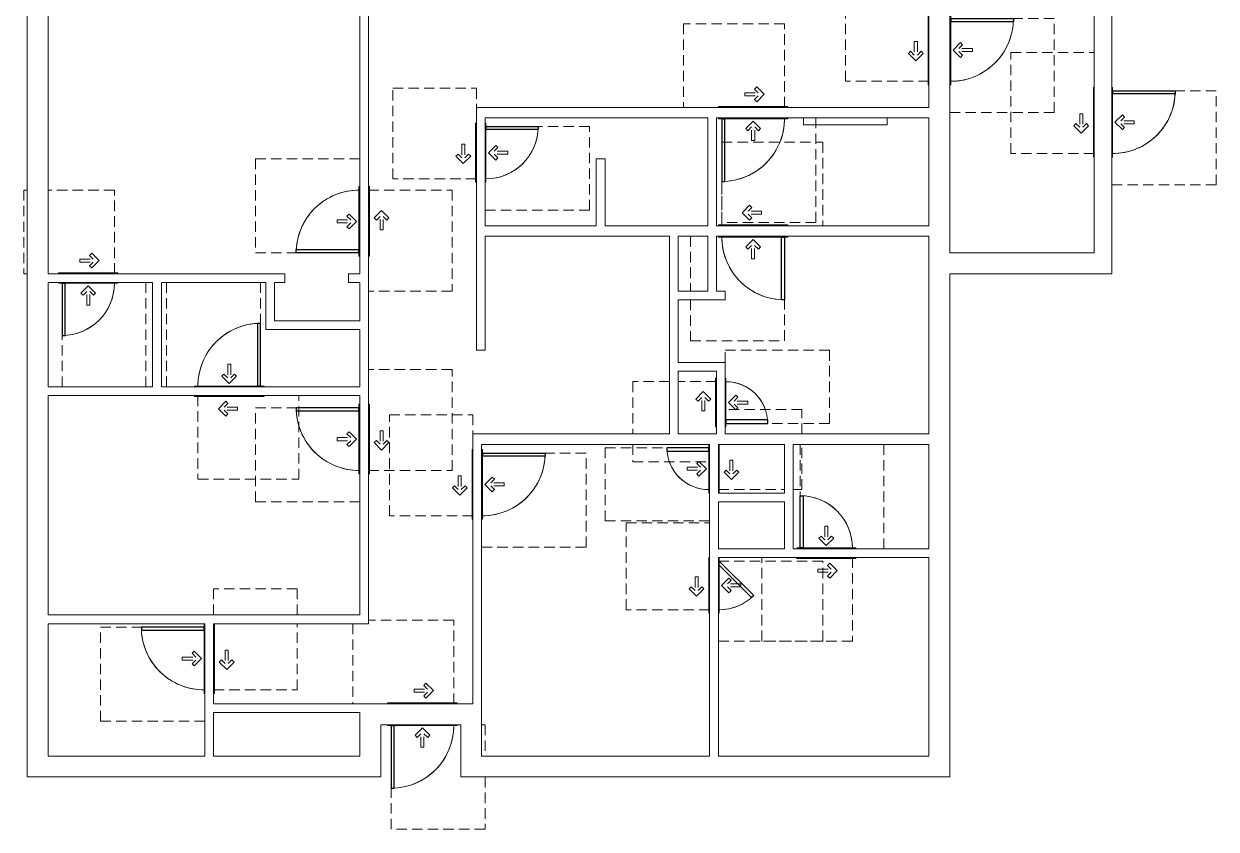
# Model space of a CAD drawing. Header units: inches. Extents: x -1352 to 84, y -1419 to 83.
# Drawn here: x -918 to -233, y -907 to -444 of the extents above; entities that cross this region are included whole.
import ezdxf

# ---------------------------------------------------------------- set-up
doc = ezdxf.new("R2010")
doc.units = ezdxf.units.IN
doc.header["$MEASUREMENT"] = 0
doc.linetypes.add('ADA Clearance', pattern=[9, 6, -3])
doc.linetypes.add('Dash', pattern=[24, 12, -12])
for name, color, linetype, lineweight in [('A-DOOR', 31, 'Continuous', 15), ('A-DOOR-FRAM', 31, 'Continuous', 15), ('A-DOOR-HDLN', 31, 'Continuous', 15), ('A-WALL', 113, 'Continuous', 15), ('I-WALL', 2, 'Continuous', 15)]:
    doc.layers.add(name, color=color, linetype=linetype, lineweight=lineweight)

# ---------------------------------------------------------------- blocks, each defined once
blk = doc.blocks.new('Door-Single_CE_ - HM Door-2_ HM Frame-5136684-ROOF')
at = {"layer": 'A-DOOR', "color": 253, "linetype": 'ADA Clearance'}
for p, q in [((-36, 62.5), (18, 62.5)), ((-36, 2.5), (-36, 62.5)), ((18, 62.5), (18, 2.5)), ((-0.89, 15.47), (-0.89, 7.72)), ((0.86, 15.47), (-0.89, 15.47)), ((0.86, 15.47), (0.86, 7.72)), ((-3.02, 9.85), (-4.26, 8.62)), ((-4.26, 8.62), (-0.02, 4.37)), ((-3.02, 9.85), (-0.89, 7.72)), ((4.22, 8.62), (-0.02, 4.37)), ((2.99, 9.85), (0.86, 7.72)), ((2.99, 9.85), (4.22, 8.62)), ((-18, -2.5), (-18, -50.5)), ((-2.02, -5.79), (-6.26, -10.04)), ((-0.78, -7.03), (-2.02, -5.79)), ((40, -2.5), (25, -2.5)), ((40, -50.5), (40, -2.5)), ((-2.02, -14.28), (-6.26, -10.04)), ((-0.78, -7.03), (-2.91, -9.16)), ((4.84, -9.16), (-2.91, -9.16)), ((4.84, -10.91), (-2.91, -10.91)), ((-0.78, -13.04), (-2.91, -10.91)), ((-0.78, -13.04), (-2.02, -14.28)), ((4.84, -10.91), (4.84, -9.16)), ((-18, -50.5), (20, -50.5)), ((25, -50.5), (40, -50.5))]:
    blk.add_line(p, q, dxfattribs=at)
at = {"layer": 'A-DOOR', "color": 8, "lineweight": 25}
for p, q in [((18, 39), (16.25, 39)), ((16.25, 39), (16.25, 3)), ((18, 39), (16.25, 39)), ((16.25, 39), (16.25, 3)), ((18, 3), (18, 39)), ((18, 3), (18, 39)), ((16.25, 3), (18, 3)), ((18, 3), (16.25, 3))]:
    blk.add_line(p, q, dxfattribs=at)
at = {"layer": 'A-DOOR', "color": 253}
for end in [179.99883, 180.5, 180.5, 180.5]:
    blk.add_arc((18, 3), 36, 90, end, dxfattribs=at)
at = {"layer": 'A-DOOR-FRAM', "color": 253}
for p, q in [((-20, 3), (20, 3)), ((-20, 2.5), (-20, 3)), ((-20, -3), (-20, -2.5)), ((20, -3), (-20, -3))]:
    blk.add_line(p, q, dxfattribs=at)
blk = doc.blocks.new('Door-Single_CE_ - HM Door-2_ HM Frame-V1-ROOF')
at = {"layer": 'A-DOOR', "color": 253, "linetype": 'ADA Clearance'}
for p, q in [((-36, 62.5), (18, 62.5)), ((-36, 2.5), (-36, 62.5)), ((18, 62.5), (18, 2.5)), ((-0.89, 15.47), (-0.89, 7.72)), ((0.86, 15.47), (-0.89, 15.47)), ((0.86, 15.47), (0.86, 7.72)), ((-3.02, 9.85), (-4.26, 8.62)), ((-4.26, 8.62), (-0.02, 4.37)), ((-3.02, 9.85), (-0.89, 7.72)), ((4.22, 8.62), (-0.02, 4.37)), ((2.99, 9.85), (0.86, 7.72)), ((2.99, 9.85), (4.22, 8.62)), ((-18, -2.5), (-18, -50.5)), ((-2.02, -5.79), (-6.26, -10.04)), ((-0.78, -7.03), (-2.02, -5.79)), ((40, -50.5), (40, -2.5)), ((-2.02, -14.28), (-6.26, -10.04)), ((-0.78, -7.03), (-2.91, -9.16)), ((4.84, -9.16), (-2.91, -9.16)), ((4.84, -10.91), (-2.91, -10.91)), ((-0.78, -13.04), (-2.91, -10.91)), ((-0.78, -13.04), (-2.02, -14.28)), ((4.84, -10.91), (4.84, -9.16)), ((-18, -50.5), (40, -50.5))]:
    blk.add_line(p, q, dxfattribs=at)
at = {"layer": 'A-DOOR', "color": 8, "lineweight": 25}
for p, q in [((18, 39), (16.25, 39)), ((16.25, 39), (16.25, 3)), ((18, 39), (16.25, 39)), ((16.25, 39), (16.25, 3)), ((18, 3), (18, 39)), ((18, 3), (18, 39)), ((16.25, 3), (18, 3)), ((18, 3), (16.25, 3))]:
    blk.add_line(p, q, dxfattribs=at)
at = {"layer": 'A-DOOR', "color": 253}
for end in [179.99883, 180.5, 180.5, 180.5]:
    blk.add_arc((18, 3), 36, 90, end, dxfattribs=at)
at = {"layer": 'A-DOOR-FRAM', "color": 253}
for p, q in [((-20, 3), (20, 3)), ((-20, 2.5), (-20, 3)), ((20, 3), (20, 2.5)), ((-20, -3), (-20, -2.5)), ((20, -3), (-20, -3)), ((20, -2.5), (20, -3))]:
    blk.add_line(p, q, dxfattribs=at)
blk = doc.blocks.new('Door-Single_CE_ - WD Door-2_ HM Frame-5153066-ROOF')
at = {"layer": 'A-DOOR', "color": 253, "linetype": 'ADA Clearance'}
for p, q in [((-18, 50.5), (40, 50.5)), ((-18, 2.5), (-18, 50.5)), ((40, 50.5), (40, 2.5)), ((-2.02, 14.28), (-6.26, 10.04)), ((-0.78, 13.04), (-2.02, 14.28)), ((-2.02, 5.79), (-6.26, 10.04)), ((-0.78, 13.04), (-2.91, 10.91)), ((4.84, 10.91), (-2.91, 10.91)), ((4.84, 9.16), (-2.91, 9.16)), ((-0.78, 7.03), (-2.91, 9.16)), ((-0.78, 7.03), (-2.02, 5.79)), ((4.84, 10.91), (4.84, 9.16)), ((-36, -2.5), (-36, -62.5)), ((-4.26, -8.62), (-0.02, -4.37)), ((4.22, -8.62), (-0.02, -4.37)), ((18, -62.5), (18, -2.5)), ((-3.02, -9.85), (-4.26, -8.62)), ((-3.02, -9.85), (-0.89, -7.72)), ((-0.89, -15.47), (-0.89, -7.72)), ((0.86, -15.47), (0.86, -7.72)), ((2.99, -9.85), (0.86, -7.72)), ((2.99, -9.85), (4.22, -8.62)), ((0.86, -15.47), (-0.89, -15.47)), ((-36, -62.5), (18, -62.5))]:
    blk.add_line(p, q, dxfattribs=at)
at = {"layer": 'A-DOOR', "color": 8, "lineweight": 25}
for p, q in [((16, -39), (16, -3)), ((16, -3), (18, -3)), ((16, -39), (16, -3)), ((18, -3), (16, -3)), ((18, -3), (18, -39)), ((18, -3), (18, -39)), ((18, -39), (16, -39)), ((18, -39), (16, -39))]:
    blk.add_line(p, q, dxfattribs=at)
at = {"layer": 'A-DOOR', "color": 253}
for start in [179.5, 179.5, 179.5, 180.00117]:
    blk.add_arc((18, -3), 36, start, 270, dxfattribs=at)
at = {"layer": 'A-DOOR-FRAM', "color": 253}
for p, q in [((-20, 3), (20, 3)), ((-20, 2.5), (-20, 3)), ((20, 3), (20, 2.5)), ((-20, -3), (-20, -2.5)), ((20, -3), (-20, -3)), ((20, -2.5), (20, -3))]:
    blk.add_line(p, q, dxfattribs=at)
blk = doc.blocks.new('Door-Single_CE_ - HM Door-2_ HM Frame-5137424-ROOF')
at = {"layer": 'A-DOOR', "color": 253, "linetype": 'ADA Clearance'}
for p, q in [((-36, 66), (18, 66)), ((-36, 36), (-36, 66)), ((18, 66), (18, 6)), ((-36, 6), (-36, 24)), ((-0.89, 18.97), (-0.89, 11.22)), ((0.86, 18.97), (-0.89, 18.97)), ((0.86, 18.97), (0.86, 11.22)), ((-3.02, 13.35), (-4.26, 12.12)), ((-4.26, 12.12), (-0.02, 7.87)), ((-3.02, 13.35), (-0.89, 11.22)), ((4.22, 12.12), (-0.02, 7.87)), ((2.99, 13.35), (0.86, 11.22)), ((2.99, 13.35), (4.22, 12.12)), ((-34, 6), (-36, 6)), ((-18, -6), (-18, -54)), ((40, -52), (40, -6)), ((-2.02, -9.29), (-6.26, -13.54)), ((-2.02, -17.78), (-6.26, -13.54)), ((-0.78, -10.53), (-2.91, -12.66)), ((4.84, -12.66), (-2.91, -12.66)), ((-0.78, -10.53), (-2.02, -9.29)), ((4.84, -14.41), (4.84, -12.66)), ((4.84, -14.41), (-2.91, -14.41)), ((-0.78, -16.54), (-2.91, -14.41)), ((-0.78, -16.54), (-2.02, -17.78)), ((-18, -54), (31, -54))]:
    blk.add_line(p, q, dxfattribs=at)
at = {"layer": 'A-DOOR', "color": 8, "lineweight": 25}
for p, q in [((18, 42.5), (16.25, 42.5)), ((16.25, 42.5), (16.25, 6.5)), ((18, 42.5), (16.25, 42.5)), ((16.25, 42.5), (16.25, 6.5)), ((18, 6.5), (18, 42.5)), ((18, 6.5), (18, 42.5)), ((16.25, 6.5), (18, 6.5)), ((18, 6.5), (16.25, 6.5))]:
    blk.add_line(p, q, dxfattribs=at)
at = {"layer": 'A-DOOR', "color": 253}
for end in [179.99883, 180.5, 180.5, 180.5]:
    blk.add_arc((18, 6.5), 36, 90, end, dxfattribs=at)
at = {"layer": 'A-DOOR-FRAM', "color": 253}
for p, q in [((-20, 6.5), (20, 6.5)), ((-20, 6), (-20, 6.5)), ((20, 6.5), (20, 6)), ((-20, -6.5), (-20, -6)), ((20, -6.5), (-20, -6.5)), ((20, -6), (20, -6.5))]:
    blk.add_line(p, q, dxfattribs=at)
blk = doc.blocks.new('Door-Single_CE_ - HM Door-2_ HM Frame-V2-ROOF')
at = {"layer": 'A-DOOR', "color": 253, "linetype": 'ADA Clearance'}
for p, q in [((-18, 50.5), (40, 50.5)), ((-18, 2.5), (-18, 50.5)), ((40, 50.5), (40, 2.5)), ((-2.02, 14.28), (-6.26, 10.04)), ((-0.78, 13.04), (-2.02, 14.28)), ((-2.02, 5.79), (-6.26, 10.04)), ((-0.78, 13.04), (-2.91, 10.91)), ((4.84, 10.91), (-2.91, 10.91)), ((4.84, 9.16), (-2.91, 9.16)), ((-0.78, 7.03), (-2.91, 9.16)), ((-0.78, 7.03), (-2.02, 5.79)), ((4.84, 10.91), (4.84, 9.16)), ((40, 2.5), (29, 2.5)), ((-36, -2.5), (-36, -62.5)), ((-4.26, -8.62), (-0.02, -4.37)), ((4.22, -8.62), (-0.02, -4.37)), ((18, -62.5), (18, -2.5)), ((-3.02, -9.85), (-4.26, -8.62)), ((-3.02, -9.85), (-0.89, -7.72)), ((-0.89, -15.47), (-0.89, -7.72)), ((0.86, -15.47), (0.86, -7.72)), ((2.99, -9.85), (0.86, -7.72)), ((2.99, -9.85), (4.22, -8.62)), ((0.86, -15.47), (-0.89, -15.47)), ((-36, -62.5), (18, -62.5))]:
    blk.add_line(p, q, dxfattribs=at)
at = {"layer": 'A-DOOR', "color": 8, "lineweight": 25}
for p, q in [((16.25, -39), (16.25, -3)), ((16.25, -3), (18, -3)), ((16.25, -39), (16.25, -3)), ((18, -3), (16.25, -3)), ((18, -3), (18, -39)), ((18, -3), (18, -39)), ((18, -39), (16.25, -39)), ((18, -39), (16.25, -39))]:
    blk.add_line(p, q, dxfattribs=at)
at = {"layer": 'A-DOOR', "color": 253}
for start in [179.5, 179.5, 179.5, 180.00117]:
    blk.add_arc((18, -3), 36, start, 270, dxfattribs=at)
at = {"layer": 'A-DOOR-FRAM', "color": 253}
for p, q in [((-20, 3), (20, 3)), ((-20, 2.5), (-20, 3)), ((20, 3), (20, 2.5)), ((-20, -3), (-20, -2.5)), ((20, -3), (-20, -3)), ((20, -2.5), (20, -3))]:
    blk.add_line(p, q, dxfattribs=at)
blk = doc.blocks.new('Door-Single_CE_ - HM Door-2_ HM Frame-5142729-ROOF')
at = {"layer": 'A-DOOR', "color": 253, "linetype": 'ADA Clearance'}
for p, q in [((-15, 50.5), (37, 50.5)), ((-15, 2.5), (-15, 50.5)), ((37, 50.5), (37, 2.5)), ((-2.02, 14.28), (-6.26, 10.04)), ((-0.78, 13.04), (-2.02, 14.28)), ((-2.02, 5.79), (-6.26, 10.04)), ((-0.78, 13.04), (-2.91, 10.91)), ((4.84, 10.91), (-2.91, 10.91)), ((4.84, 9.16), (-2.91, 9.16)), ((-0.78, 7.03), (-2.91, 9.16)), ((-0.78, 7.03), (-2.02, 5.79)), ((4.84, 10.91), (4.84, 9.16)), ((37, 2.5), (26, 2.5)), ((-33, -2.5), (-33, -62.5)), ((-4.26, -8.62), (-0.02, -4.37)), ((4.22, -8.62), (-0.02, -4.37)), ((15, -62.5), (15, -2.5)), ((-3.02, -9.85), (-4.26, -8.62)), ((-3.02, -9.85), (-0.89, -7.72)), ((-0.89, -15.47), (-0.89, -7.72)), ((0.86, -15.47), (0.86, -7.72)), ((2.99, -9.85), (0.86, -7.72)), ((2.99, -9.85), (4.22, -8.62)), ((0.86, -15.47), (-0.89, -15.47)), ((-33, -62.5), (15, -62.5))]:
    blk.add_line(p, q, dxfattribs=at)
at = {"layer": 'A-DOOR', "color": 8, "lineweight": 25}
for p, q in [((13.25, -33), (13.25, -3)), ((13.25, -3), (15, -3)), ((13.25, -33), (13.25, -3)), ((15, -3), (13.25, -3)), ((15, -3), (15, -33)), ((15, -3), (15, -33)), ((15, -33), (13.25, -33)), ((15, -33), (13.25, -33))]:
    blk.add_line(p, q, dxfattribs=at)
at = {"layer": 'A-DOOR', "color": 253}
for start in [179.45228, 179.45228, 179.5, 180.00142]:
    blk.add_arc((15, -3), 30, start, 270, dxfattribs=at)
at = {"layer": 'A-DOOR-FRAM', "color": 253}
for p, q in [((-17, 3), (17, 3)), ((-17, 2.5), (-17, 3)), ((17, 3), (17, 2.5)), ((-17, -3), (-17, -2.5)), ((17, -3), (-17, -3)), ((17, -2.5), (17, -3))]:
    blk.add_line(p, q, dxfattribs=at)
blk = doc.blocks.new('Door-Single_CE_ - HM Door-2_ HM Frame-5137869-ROOF')
at = {"layer": 'A-DOOR', "color": 253, "linetype": 'ADA Clearance'}
for p, q in [((-36, 63), (18, 63)), ((-36, 3), (-36, 63)), ((18, 63), (18, 3)), ((-0.89, 15.97), (-0.89, 8.22)), ((0.86, 15.97), (-0.89, 15.97)), ((0.86, 15.97), (0.86, 8.22)), ((-3.02, 10.35), (-4.26, 9.12)), ((-4.26, 9.12), (-0.02, 4.87)), ((-3.02, 10.35), (-0.89, 8.22)), ((4.22, 9.12), (-0.02, 4.87)), ((2.99, 10.35), (0.86, 8.22)), ((2.99, 10.35), (4.22, 9.12)), ((-18, -3), (-18, -51)), ((-2.02, -6.29), (-6.26, -10.54)), ((-0.78, -7.53), (-2.02, -6.29)), ((40, -51), (40, -3)), ((-2.02, -14.78), (-6.26, -10.54)), ((-0.78, -7.53), (-2.91, -9.66)), ((4.84, -9.66), (-2.91, -9.66)), ((4.84, -11.41), (-2.91, -11.41)), ((-0.78, -13.54), (-2.91, -11.41)), ((-0.78, -13.54), (-2.02, -14.78)), ((4.84, -11.41), (4.84, -9.66)), ((-18, -51), (40, -51))]:
    blk.add_line(p, q, dxfattribs=at)
at = {"layer": 'A-DOOR', "color": 8, "lineweight": 25}
for p, q in [((18, 39.5), (16.25, 39.5)), ((16.25, 39.5), (16.25, 3.5)), ((18, 39.5), (16.25, 39.5)), ((16.25, 39.5), (16.25, 3.5)), ((18, 3.5), (18, 39.5)), ((18, 3.5), (18, 39.5)), ((16.25, 3.5), (18, 3.5)), ((18, 3.5), (16.25, 3.5))]:
    blk.add_line(p, q, dxfattribs=at)
at = {"layer": 'A-DOOR', "color": 253}
for end in [179.99883, 180.5, 180.5, 180.5]:
    blk.add_arc((18, 3.5), 36, 90, end, dxfattribs=at)
at = {"layer": 'A-DOOR-FRAM', "color": 253}
for p, q in [((-20, 3.5), (20, 3.5)), ((-20, 3), (-20, 3.5)), ((20, 3.5), (20, 3)), ((-20, -3.5), (-20, -3)), ((20, -3.5), (-20, -3.5)), ((20, -3), (20, -3.5))]:
    blk.add_line(p, q, dxfattribs=at)
blk = doc.blocks.new('Door-Single_CE_ - HM Door-2_ HM Frame-V4-ROOF')
at = {"layer": 'A-DOOR', "color": 253, "linetype": 'ADA Clearance'}
for p, q in [((-15, 50.5), (37, 50.5)), ((-15, 2.5), (-15, 50.5)), ((37, 50.5), (37, 2.5)), ((-2.02, 14.28), (-6.26, 10.04)), ((-0.78, 13.04), (-2.02, 14.28)), ((-2.02, 5.79), (-6.26, 10.04)), ((-0.78, 13.04), (-2.91, 10.91)), ((4.84, 10.91), (-2.91, 10.91)), ((4.84, 9.16), (-2.91, 9.16)), ((-0.78, 7.03), (-2.91, 9.16)), ((-0.78, 7.03), (-2.02, 5.79)), ((4.84, 10.91), (4.84, 9.16)), ((-33, -2.5), (-33, -62.5)), ((-4.26, -8.62), (-0.02, -4.37)), ((4.22, -8.62), (-0.02, -4.37)), ((15, -62.5), (15, -2.5)), ((-3.02, -9.85), (-4.26, -8.62)), ((-3.02, -9.85), (-0.89, -7.72)), ((-0.89, -15.47), (-0.89, -7.72)), ((0.86, -15.47), (0.86, -7.72)), ((2.99, -9.85), (0.86, -7.72)), ((2.99, -9.85), (4.22, -8.62)), ((0.86, -15.47), (-0.89, -15.47))]:
    blk.add_line(p, q, dxfattribs=at)
at = {"layer": 'A-DOOR', "color": 8, "lineweight": 25}
for p, q in [((13.25, -33), (13.25, -3)), ((13.25, -3), (15, -3)), ((13.25, -33), (13.25, -3)), ((15, -3), (13.25, -3)), ((15, -3), (15, -33)), ((15, -3), (15, -33)), ((15, -33), (13.25, -33)), ((15, -33), (13.25, -33))]:
    blk.add_line(p, q, dxfattribs=at)
at = {"layer": 'A-DOOR', "color": 253}
for start in [179.45228, 179.45228, 179.5, 180.00142]:
    blk.add_arc((15, -3), 30, start, 270, dxfattribs=at)
at = {"layer": 'A-DOOR-FRAM', "color": 253}
for p, q in [((-17, 3), (17, 3)), ((-17, 2.5), (-17, 3)), ((17, 3), (17, 2.5)), ((-17, -3), (-17, -2.5)), ((17, -3), (-17, -3)), ((17, -2.5), (17, -3))]:
    blk.add_line(p, q, dxfattribs=at)
blk = doc.blocks.new('Door-Single_CE_ - HM Door-2_ HM Frame-5153006-ROOF')
at = {"layer": 'A-DOOR', "color": 253, "linetype": 'ADA Clearance'}
for p, q in [((-14, 50.5), (36, 50.5)), ((-14, 2.5), (-14, 50.5)), ((36, 50.5), (36, 2.5)), ((-2.02, 14.28), (-6.26, 10.04)), ((-0.78, 13.04), (-2.02, 14.28)), ((-2.02, 5.79), (-6.26, 10.04)), ((-0.78, 13.04), (-2.91, 10.91)), ((4.84, 10.91), (-2.91, 10.91)), ((4.84, 9.16), (-2.91, 9.16)), ((-0.78, 7.03), (-2.91, 9.16)), ((-0.78, 7.03), (-2.02, 5.79)), ((4.84, 10.91), (4.84, 9.16)), ((-32, -2.5), (-32, -62.5)), ((-4.26, -8.62), (-0.02, -4.37)), ((4.22, -8.62), (-0.02, -4.37)), ((14, -62.5), (14, -2.5)), ((-3.02, -9.85), (-4.26, -8.62)), ((-3.02, -9.85), (-0.89, -7.72)), ((-0.89, -15.47), (-0.89, -7.72)), ((0.86, -15.47), (0.86, -7.72)), ((2.99, -9.85), (0.86, -7.72)), ((2.99, -9.85), (4.22, -8.62)), ((0.86, -15.47), (-0.89, -15.47)), ((-32, -62.5), (14, -62.5))]:
    blk.add_line(p, q, dxfattribs=at)
at = {"layer": 'A-DOOR', "color": 8, "lineweight": 25}
for p, q in [((-7.04, -21.56), (12.03, -2.5)), ((-7.04, -21.56), (12.03, -2.5)), ((14, -3), (-5.8, -22.8)), ((14, -3), (-5.8, -22.8)), ((13.5, -2.5), (14, -3)), ((14, -3), (13.5, -2.5)), ((-5.8, -22.8), (-7.04, -21.56)), ((-5.8, -22.8), (-7.04, -21.56))]:
    blk.add_line(p, q, dxfattribs=at)
at = {"layer": 'A-DOOR', "color": 253}
for start in [179.43305, 179.43305, 179.5, 180.00119]:
    blk.add_arc((14, -3), 28, start, 225, dxfattribs=at)
at = {"layer": 'A-DOOR-FRAM', "color": 253}
for p, q in [((-16, 3), (16, 3)), ((-16, 2.5), (-16, 3)), ((16, 3), (16, 2.5)), ((-16, -3), (-16, -2.5)), ((16, -3), (-16, -3))]:
    blk.add_line(p, q, dxfattribs=at)
blk = doc.blocks.new('Door-Single_CE_ - HM Door-2_ HM Frame-5139500-ROOF')
at = {"layer": 'A-DOOR', "color": 253, "linetype": 'ADA Clearance'}
for p, q in [((-18, 53), (40, 53)), ((-18, 5), (-18, 53)), ((40, 53), (40, 5)), ((-2.02, 16.78), (-6.26, 12.54)), ((-0.78, 15.54), (-2.91, 13.41)), ((-0.78, 15.54), (-2.02, 16.78)), ((-2.02, 8.29), (-6.26, 12.54)), ((4.84, 13.41), (-2.91, 13.41)), ((4.84, 11.66), (-2.91, 11.66)), ((-0.78, 9.53), (-2.91, 11.66)), ((-0.78, 9.53), (-2.02, 8.29)), ((4.84, 13.41), (4.84, 11.66)), ((-36, -5), (-36, -65)), ((18, -65), (18, -5)), ((-4.26, -11.12), (-0.02, -6.87)), ((-3.02, -12.35), (-4.26, -11.12)), ((-3.02, -12.35), (-0.89, -10.22)), ((-0.89, -17.97), (-0.89, -10.22)), ((4.22, -11.12), (-0.02, -6.87)), ((0.86, -17.97), (0.86, -10.22)), ((2.99, -12.35), (0.86, -10.22)), ((2.99, -12.35), (4.22, -11.12)), ((0.86, -17.97), (-0.89, -17.97)), ((-36, -65), (18, -65))]:
    blk.add_line(p, q, dxfattribs=at)
at = {"layer": 'A-DOOR', "color": 8, "lineweight": 25}
for p, q in [((16.25, -41.5), (16.25, -5.5)), ((16.25, -5.5), (18, -5.5)), ((16.25, -41.5), (16.25, -5.5)), ((18, -5.5), (16.25, -5.5)), ((18, -5.5), (18, -41.5)), ((18, -5.5), (18, -41.5)), ((18, -41.5), (16.25, -41.5)), ((18, -41.5), (16.25, -41.5))]:
    blk.add_line(p, q, dxfattribs=at)
at = {"layer": 'A-DOOR', "color": 253}
for start in [179.5, 179.5, 179.5, 180.00117]:
    blk.add_arc((18, -5.5), 36, start, 270, dxfattribs=at)
at = {"layer": 'A-DOOR-FRAM', "color": 253}
for p, q in [((-20, 5.5), (20, 5.5)), ((-20, 5), (-20, 5.5)), ((20, 5.5), (20, 5)), ((-20, -5.5), (-20, -5)), ((20, -5.5), (-20, -5.5)), ((20, -5), (20, -5.5))]:
    blk.add_line(p, q, dxfattribs=at)
blk = doc.blocks.new('Door-Single_CE_ - HM Door-2_ HM Frame-V5-ROOF')
at = {"layer": 'A-DOOR', "color": 253, "linetype": 'ADA Clearance'}
for p, q in [((-18, 54), (40, 54)), ((-18, 6), (-18, 54)), ((40, 54), (40, 6)), ((-2.02, 17.78), (-6.26, 13.54)), ((-0.78, 16.54), (-2.91, 14.41)), ((4.84, 14.41), (-2.91, 14.41)), ((-0.78, 16.54), (-2.02, 17.78)), ((4.84, 14.41), (4.84, 12.66)), ((-2.02, 9.29), (-6.26, 13.54)), ((4.84, 12.66), (-2.91, 12.66)), ((-0.78, 10.53), (-2.91, 12.66)), ((-0.78, 10.53), (-2.02, 9.29)), ((-36, -6), (-36, -66)), ((18, -66), (18, -6)), ((-4.26, -12.12), (-0.02, -7.87)), ((-3.02, -13.35), (-4.26, -12.12)), ((-3.02, -13.35), (-0.89, -11.22)), ((-0.89, -18.97), (-0.89, -11.22)), ((4.22, -12.12), (-0.02, -7.87)), ((0.86, -18.97), (0.86, -11.22)), ((2.99, -13.35), (0.86, -11.22)), ((2.99, -13.35), (4.22, -12.12)), ((0.86, -18.97), (-0.89, -18.97)), ((-36, -66), (18, -66))]:
    blk.add_line(p, q, dxfattribs=at)
at = {"layer": 'A-DOOR', "color": 8, "lineweight": 25}
for p, q in [((16.25, -42.5), (16.25, -6.5)), ((16.25, -6.5), (18, -6.5)), ((16.25, -42.5), (16.25, -6.5)), ((18, -6.5), (16.25, -6.5)), ((18, -6.5), (18, -42.5)), ((18, -6.5), (18, -42.5)), ((18, -42.5), (16.25, -42.5)), ((18, -42.5), (16.25, -42.5))]:
    blk.add_line(p, q, dxfattribs=at)
at = {"layer": 'A-DOOR', "color": 253}
for start in [179.5, 179.5, 179.5, 180.00117]:
    blk.add_arc((18, -6.5), 36, start, 270, dxfattribs=at)
at = {"layer": 'A-DOOR-FRAM', "color": 253}
for p, q in [((-20, 6.5), (20, 6.5)), ((-20, 6), (-20, 6.5)), ((20, 6.5), (20, 6)), ((-20, -6.5), (-20, -6)), ((20, -6.5), (-20, -6.5)), ((20, -6), (20, -6.5))]:
    blk.add_line(p, q, dxfattribs=at)
blk = doc.blocks.new('Door-Single_CE_ - HM Door-2_ HM Frame-V6-ROOF')
at = {"layer": 'A-DOOR', "color": 253, "linetype": 'ADA Clearance'}
for p, q in [((-36, 2.5), (-36, 62.5)), ((18, 62.5), (18, 2.5)), ((-0.89, 15.47), (-0.89, 7.72)), ((0.86, 15.47), (-0.89, 15.47)), ((0.86, 15.47), (0.86, 7.72)), ((-3.02, 9.85), (-4.26, 8.62)), ((-4.26, 8.62), (-0.02, 4.37)), ((-3.02, 9.85), (-0.89, 7.72)), ((4.22, 8.62), (-0.02, 4.37)), ((2.99, 9.85), (0.86, 7.72)), ((2.99, 9.85), (4.22, 8.62)), ((-18, -2.5), (-18, -50.5)), ((-2.02, -5.79), (-6.26, -10.04)), ((-0.78, -7.03), (-2.02, -5.79)), ((40, -50.5), (40, -2.5)), ((-2.02, -14.28), (-6.26, -10.04)), ((-0.78, -7.03), (-2.91, -9.16)), ((4.84, -9.16), (-2.91, -9.16)), ((4.84, -10.91), (-2.91, -10.91)), ((-0.78, -13.04), (-2.91, -10.91)), ((-0.78, -13.04), (-2.02, -14.28)), ((4.84, -10.91), (4.84, -9.16)), ((-18, -50.5), (40, -50.5))]:
    blk.add_line(p, q, dxfattribs=at)
at = {"layer": 'A-DOOR', "color": 8, "lineweight": 25}
for p, q in [((18, 39), (16.25, 39)), ((16.25, 39), (16.25, 3)), ((18, 39), (16.25, 39)), ((16.25, 39), (16.25, 3)), ((18, 3), (18, 39)), ((18, 3), (18, 39)), ((16.25, 3), (18, 3)), ((18, 3), (16.25, 3))]:
    blk.add_line(p, q, dxfattribs=at)
at = {"layer": 'A-DOOR', "color": 253}
for end in [179.99883, 180.5, 180.5, 180.5]:
    blk.add_arc((18, 3), 36, 90, end, dxfattribs=at)
at = {"layer": 'A-DOOR-FRAM', "color": 253}
for p, q in [((-20, 3), (20, 3)), ((-20, 2.5), (-20, 3)), ((20, 3), (20, 2.5)), ((-20, -3), (-20, -2.5)), ((20, -3), (-20, -3)), ((20, -2.5), (20, -3))]:
    blk.add_line(p, q, dxfattribs=at)
blk = doc.blocks.new('Door-Single_CE_ - HM Door-2_ HM Frame-5142042-ROOF')
at = {"layer": 'A-DOOR', "color": 253, "linetype": 'ADA Clearance'}
for p, q in [((-33, 2.5), (-33, 62.5)), ((15, 62.5), (15, 2.5)), ((-0.89, 15.47), (-0.89, 7.72)), ((0.86, 15.47), (-0.89, 15.47)), ((0.86, 15.47), (0.86, 7.72)), ((-3.02, 9.85), (-4.26, 8.62)), ((-4.26, 8.62), (-0.02, 4.37)), ((-3.02, 9.85), (-0.89, 7.72)), ((4.22, 8.62), (-0.02, 4.37)), ((2.99, 9.85), (0.86, 7.72)), ((2.99, 9.85), (4.22, 8.62)), ((-15, -2.5), (-15, -50.5)), ((-2.02, -5.79), (-6.26, -10.04)), ((-0.78, -7.03), (-2.02, -5.79)), ((37, -2.5), (35, -2.5)), ((37, -50.5), (37, -2.5)), ((-2.02, -14.28), (-6.26, -10.04)), ((-0.78, -7.03), (-2.91, -9.16)), ((4.84, -9.16), (-2.91, -9.16)), ((4.84, -10.91), (-2.91, -10.91)), ((-0.78, -13.04), (-2.91, -10.91)), ((-0.78, -13.04), (-2.02, -14.28)), ((4.84, -10.91), (4.84, -9.16)), ((-15, -50.5), (23, -50.5)), ((35, -50.5), (37, -50.5))]:
    blk.add_line(p, q, dxfattribs=at)
at = {"layer": 'A-DOOR', "color": 8, "lineweight": 25}
for p, q in [((15, 33), (13.25, 33)), ((13.25, 33), (13.25, 3)), ((15, 33), (13.25, 33)), ((13.25, 33), (13.25, 3)), ((15, 3), (15, 33)), ((15, 3), (15, 33)), ((13.25, 3), (15, 3)), ((15, 3), (13.25, 3))]:
    blk.add_line(p, q, dxfattribs=at)
at = {"layer": 'A-DOOR', "color": 253}
for end in [179.99858, 180.5, 180.54772, 180.54772]:
    blk.add_arc((15, 3), 30, 90, end, dxfattribs=at)
at = {"layer": 'A-DOOR-FRAM', "color": 253}
for p, q in [((-17, 3), (17, 3)), ((-17, 2.5), (-17, 3)), ((17, 3), (17, 2.5)), ((-17, -3), (-17, -2.5)), ((17, -3), (-17, -3)), ((17, -2.5), (17, -3))]:
    blk.add_line(p, q, dxfattribs=at)
blk = doc.blocks.new('Door-Single_CE_ - HM Door-2_ HM Frame-5150739-ROOF')
at = {"layer": 'A-DOOR', "color": 253, "linetype": 'ADA Clearance'}
for p, q in [((-18, 51), (40, 51)), ((-18, 3), (-18, 51)), ((40, 51), (40, 3)), ((-2.02, 14.78), (-6.26, 10.54)), ((-0.78, 13.54), (-2.02, 14.78)), ((-2.02, 6.29), (-6.26, 10.54)), ((-0.78, 13.54), (-2.91, 11.41)), ((4.84, 11.41), (-2.91, 11.41)), ((4.84, 9.66), (-2.91, 9.66)), ((-0.78, 7.53), (-2.91, 9.66)), ((-0.78, 7.53), (-2.02, 6.29)), ((4.84, 11.41), (4.84, 9.66)), ((-36, -3), (-36, -34.5)), ((-4.26, -9.12), (-0.02, -4.87)), ((4.22, -9.12), (-0.02, -4.87)), ((18, -63), (18, -3)), ((-3.02, -10.35), (-4.26, -9.12)), ((-3.02, -10.35), (-0.89, -8.22)), ((-0.89, -15.97), (-0.89, -8.22)), ((0.86, -15.97), (0.86, -8.22)), ((2.99, -10.35), (0.86, -8.22)), ((2.99, -10.35), (4.22, -9.12)), ((0.86, -15.97), (-0.89, -15.97)), ((-36, -39.5), (-36, -63)), ((-36, -63), (18, -63))]:
    blk.add_line(p, q, dxfattribs=at)
at = {"layer": 'A-DOOR', "color": 8, "lineweight": 25}
for p, q in [((16.25, -39.5), (16.25, -3.5)), ((16.25, -3.5), (18, -3.5)), ((16.25, -39.5), (16.25, -3.5)), ((18, -3.5), (16.25, -3.5)), ((18, -3.5), (18, -39.5)), ((18, -3.5), (18, -39.5)), ((18, -39.5), (16.25, -39.5)), ((18, -39.5), (16.25, -39.5))]:
    blk.add_line(p, q, dxfattribs=at)
at = {"layer": 'A-DOOR', "color": 253}
for start in [179.5, 179.5, 179.5, 180.00117]:
    blk.add_arc((18, -3.5), 36, start, 270, dxfattribs=at)
at = {"layer": 'A-DOOR-FRAM', "color": 253}
for p, q in [((-20, 3.5), (20, 3.5)), ((-20, 3), (-20, 3.5)), ((20, 3.5), (20, 3)), ((-20, -3.5), (-20, -3)), ((20, -3.5), (-20, -3.5)), ((20, -3), (20, -3.5))]:
    blk.add_line(p, q, dxfattribs=at)
blk = doc.blocks.new('Overhead Counter Door - 4_ x 4_-5150714-ROOF')
at = {"layer": 'A-DOOR', "color": 253}
for p, q in [((-24, -3), (-24, -7)), ((24, -7), (24, -3)), ((-24, -7), (24, -7))]:
    blk.add_line(p, q, dxfattribs=at)
at = {"layer": 'A-DOOR-HDLN', "color": 253, "linetype": 'Dash'}
for p, q in [((-24, -3), (-24, -7)), ((24, -7), (24, -3)), ((-24, -7), (24, -7))]:
    blk.add_line(p, q, dxfattribs=at)
blk = doc.blocks.new('Door-Single_CE_ - WD Door-2_ WD Frame-5152556-ROOF')
at = {"layer": 'A-DOOR', "color": 253, "linetype": 'ADA Clearance'}
for p, q in [((-30, 62.5), (12, 62.5)), ((-30, 2.5), (-30, 62.5)), ((12, 62.5), (12, 2.5)), ((-0.89, 15.47), (-0.89, 7.72)), ((0.86, 15.47), (-0.89, 15.47)), ((0.86, 15.47), (0.86, 7.72)), ((-3.02, 9.85), (-4.26, 8.62)), ((-4.26, 8.62), (-0.02, 4.37)), ((-3.02, 9.85), (-0.89, 7.72)), ((4.22, 8.62), (-0.02, 4.37)), ((2.99, 9.85), (0.86, 7.72)), ((2.99, 9.85), (4.22, 8.62)), ((-23, 2.5), (-30, 2.5)), ((-12, -2.5), (-12, -24.39)), ((-2.02, -5.79), (-6.26, -10.04)), ((-0.78, -7.03), (-2.02, -5.79)), ((-2.02, -14.28), (-6.26, -10.04)), ((-0.78, -7.03), (-2.91, -9.16)), ((4.84, -9.16), (-2.91, -9.16)), ((4.84, -10.91), (-2.91, -10.91)), ((-0.78, -13.04), (-2.91, -10.91)), ((-0.78, -13.04), (-2.02, -14.28)), ((4.84, -10.91), (4.84, -9.16)), ((34, -50.5), (34, -6.89)), ((-12, -29.39), (-12, -50.5)), ((-12, -50.5), (18, -50.5)), ((24, -50.5), (34, -50.5))]:
    blk.add_line(p, q, dxfattribs=at)
at = {"layer": 'A-DOOR', "color": 8, "lineweight": 25}
for p, q in [((12, 27), (10, 27)), ((10, 27), (10, 3)), ((12, 27), (10, 27)), ((10, 27), (10, 3)), ((12, 3), (12, 27)), ((12, 3), (12, 27)), ((10, 3), (12, 3)), ((12, 3), (10, 3))]:
    blk.add_line(p, q, dxfattribs=at)
at = {"layer": 'A-DOOR', "color": 253}
for end in [179.99825, 180.5, 180.61237, 180.61237]:
    blk.add_arc((12, 3), 24, 90, end, dxfattribs=at)
at = {"layer": 'A-DOOR-FRAM', "color": 253}
for p, q in [((-14, 3), (14, 3)), ((-14, 2.5), (-14, 3)), ((14, 3), (14, 2.5)), ((-14, -3), (-14, -2.5)), ((14, -3), (-14, -3)), ((14, -2.5), (14, -3))]:
    blk.add_line(p, q, dxfattribs=at)
blk = doc.blocks.new('Door-Single_CE_ - WD Door-2_ WD Frame-V9-ROOF')
at = {"layer": 'A-DOOR', "color": 253, "linetype": 'ADA Clearance'}
for p, q in [((-30, 62.5), (12, 62.5)), ((-30, 2.5), (-30, 62.5)), ((12, 62.5), (12, 2.5)), ((-0.89, 15.47), (-0.89, 7.72)), ((0.86, 15.47), (-0.89, 15.47)), ((0.86, 15.47), (0.86, 7.72)), ((-3.02, 9.85), (-4.26, 8.62)), ((-4.26, 8.62), (-0.02, 4.37)), ((-3.02, 9.85), (-0.89, 7.72)), ((4.22, 8.62), (-0.02, 4.37)), ((2.99, 9.85), (0.86, 7.72)), ((2.99, 9.85), (4.22, 8.62)), ((-12, -2.5), (-12, -40.5)), ((-2.02, -5.79), (-6.26, -10.04)), ((-0.78, -7.03), (-2.02, -5.79)), ((-2.02, -14.28), (-6.26, -10.04)), ((-0.78, -7.03), (-2.91, -9.16)), ((4.84, -9.16), (-2.91, -9.16)), ((4.84, -10.91), (-2.91, -10.91)), ((-0.78, -13.04), (-2.91, -10.91)), ((-0.78, -13.04), (-2.02, -14.28)), ((4.84, -10.91), (4.84, -9.16)), ((34, -50.5), (34, -6.89)), ((-12, -45.5), (-12, -50.5)), ((-12, -50.5), (14, -50.5)), ((20, -50.5), (34, -50.5))]:
    blk.add_line(p, q, dxfattribs=at)
at = {"layer": 'A-DOOR', "color": 8, "lineweight": 25}
for p, q in [((12, 27), (10, 27)), ((10, 27), (10, 3)), ((12, 27), (10, 27)), ((10, 27), (10, 3)), ((12, 3), (12, 27)), ((12, 3), (12, 27)), ((10, 3), (12, 3)), ((12, 3), (10, 3))]:
    blk.add_line(p, q, dxfattribs=at)
at = {"layer": 'A-DOOR', "color": 253}
for end in [179.99825, 180.5, 180.61237, 180.61237]:
    blk.add_arc((12, 3), 24, 90, end, dxfattribs=at)
at = {"layer": 'A-DOOR-FRAM', "color": 253}
for p, q in [((-14, 3), (14, 3)), ((-14, 2.5), (-14, 3)), ((14, -3), (-14, -3))]:
    blk.add_line(p, q, dxfattribs=at)

msp = doc.modelspace()

# ---------------------------------------------------------------- linework, layer by layer
at = {"layer": 'A-WALL', "color": 253}
for p, q in [((-916.01, -876.76), (-916.01, -128.76)), ((-398.01, -492.26), (-398.01, -327.26)), ((-904.01, -336.76), (-904.01, -587.76)), ((-293.01, -417.76), (-293.01, -587.76)), ((-386.01, -429.76), (-386.01, -575.76)), ((-303.01, -575.76), (-303.01, -429.76)), ((-653.01, -492.26), (-398.01, -492.26)), ((-525.01, -498.26), (-653.01, -498.26)), ((-398.01, -498.26), (-520.01, -498.26)), ((-398.01, -560.26), (-398.01, -498.26)), ((-653.01, -560.26), (-589.12, -560.26)), ((-584.12, -560.26), (-525.01, -560.26)), ((-520.01, -560.26), (-398.01, -560.26)), ((-547.01, -566.26), (-653.01, -566.26)), ((-525.01, -566.26), (-542.01, -566.26)), ((-398.01, -566.26), (-520.01, -566.26)), ((-398.01, -679.76), (-398.01, -566.26)), ((-386.01, -575.76), (-303.01, -575.76)), ((-386.01, -587.76), (-386.01, -876.76)), ((-293.01, -587.76), (-386.01, -587.76)), ((-904.01, -592.76), (-904.01, -652.76)), ((-904.01, -657.76), (-904.01, -783.76)), ((-660.01, -679.76), (-547.01, -679.76)), ((-660.01, -679.76), (-660.01, -685.76)), ((-542.01, -679.76), (-520.12, -679.76)), ((-515.12, -679.76), (-398.01, -679.76)), ((-524.01, -685.76), (-655.01, -685.76)), ((-481.01, -685.76), (-519.01, -685.76)), ((-398.01, -685.76), (-476.01, -685.76)), ((-398.01, -745.76), (-398.01, -685.76)), ((-398.01, -864.76), (-398.01, -750.76)), ((-904.01, -788.76), (-904.01, -864.76)), ((-725.01, -834.76), (-660.01, -834.76)), ((-655.01, -834.76), (-655.01, -864.76)), ((-725.01, -864.76), (-725.01, -839.76)), ((-713.01, -846.76), (-713.01, -876.76)), ((-667.01, -846.76), (-713.01, -846.76)), ((-667.01, -876.76), (-667.01, -846.76)), ((-904.01, -864.76), (-814.01, -864.76)), ((-809.01, -864.76), (-725.01, -864.76)), ((-655.01, -864.76), (-524.01, -864.76)), ((-519.01, -864.76), (-398.01, -864.76)), ((-713.01, -876.76), (-916.01, -876.76)), ((-386.01, -876.76), (-667.01, -876.76))]:
    msp.add_line(p, q, dxfattribs=at)
at = {"layer": 'I-WALL', "color": 253}
for p, q in [((-720.01, -169.76), (-720.01, -788.76)), ((-725.01, -587.76), (-725.01, -336.76)), ((-658.01, -631.76), (-658.01, -492.26)), ((-653.01, -492.26), (-658.01, -492.26)), ((-653.01, -498.26), (-653.01, -560.26)), ((-525.01, -560.26), (-525.01, -498.26)), ((-520.01, -498.26), (-520.01, -560.26)), ((-589.12, -560.26), (-589.12, -521.76)), ((-589.12, -521.76), (-584.12, -521.76)), ((-584.12, -521.76), (-584.12, -560.26)), ((-653.01, -566.26), (-653.01, -631.76)), ((-547.01, -679.76), (-547.01, -566.26)), ((-542.01, -566.26), (-542.01, -597.76)), ((-525.01, -597.76), (-525.01, -566.26)), ((-520.01, -566.26), (-520.01, -597.76)), ((-904.01, -587.76), (-768.01, -587.76)), ((-768.01, -587.76), (-768.01, -592.76)), ((-731.51, -587.76), (-725.01, -587.76)), ((-731.51, -587.76), (-731.51, -592.76)), ((-844.01, -592.76), (-904.01, -592.76)), ((-844.01, -652.76), (-844.01, -592.76)), ((-779.01, -592.76), (-839.01, -592.76)), ((-839.01, -592.76), (-839.01, -652.76)), ((-779.01, -619.76), (-779.01, -592.76)), ((-768.01, -592.76), (-774.01, -592.76)), ((-774.01, -592.76), (-774.01, -614.76)), ((-725.01, -592.76), (-731.51, -592.76)), ((-725.01, -614.76), (-725.01, -592.76)), ((-542.01, -597.76), (-525.01, -597.76)), ((-542.01, -602.76), (-542.01, -638.76)), ((-515.12, -602.76), (-542.01, -602.76)), ((-520.01, -597.76), (-515.12, -597.76)), ((-515.12, -597.76), (-515.12, -602.76)), ((-774.01, -614.76), (-725.01, -614.76)), ((-725.01, -619.76), (-779.01, -619.76)), ((-725.01, -652.76), (-725.01, -619.76)), ((-658.01, -631.76), (-653.01, -631.76)), ((-542.01, -638.76), (-515.12, -638.76)), ((-542.01, -643.76), (-542.01, -679.76)), ((-520.12, -643.76), (-542.01, -643.76)), ((-520.12, -679.76), (-520.12, -643.76)), ((-515.12, -638.76), (-515.12, -679.76)), ((-904.01, -652.76), (-844.01, -652.76)), ((-839.01, -652.76), (-725.01, -652.76)), ((-725.01, -657.76), (-904.01, -657.76)), ((-725.01, -783.76), (-725.01, -657.76)), ((-660.01, -834.76), (-660.01, -685.76)), ((-655.01, -685.76), (-655.01, -834.76)), ((-524.01, -864.76), (-524.01, -685.76)), ((-519.01, -685.76), (-519.01, -713.76)), ((-481.01, -713.76), (-481.01, -685.76)), ((-476.01, -685.76), (-476.01, -745.76)), ((-519.01, -713.76), (-481.01, -713.76)), ((-519.01, -718.76), (-519.01, -745.76)), ((-481.01, -718.76), (-519.01, -718.76)), ((-481.01, -745.76), (-481.01, -718.76)), ((-519.01, -745.76), (-481.01, -745.76)), ((-476.01, -745.76), (-398.01, -745.76)), ((-519.01, -750.76), (-519.01, -864.76)), ((-398.01, -750.76), (-519.01, -750.76)), ((-904.01, -783.76), (-725.01, -783.76)), ((-814.01, -788.76), (-904.01, -788.76)), ((-814.01, -864.76), (-814.01, -788.76)), ((-720.01, -788.76), (-809.01, -788.76)), ((-809.01, -788.76), (-809.01, -834.76)), ((-809.01, -834.76), (-725.01, -834.76)), ((-809.01, -839.76), (-809.01, -864.76)), ((-725.01, -839.76), (-809.01, -839.76))]:
    msp.add_line(p, q, dxfattribs=at)

# ---------------------------------------------------------------- block references
at = {"layer": 'A-DOOR', "color": 253}
for name, p, rotation in [('Door-Single_CE_ - HM Door-2_ HM Frame-V5-ROOF', (-392.01, -459.26), 89.99999999999972), ('Door-Single_CE_ - HM Door-2_ HM Frame-5137869-ROOF', (-499.01, -495.26), 180), ('Door-Single_CE_ - HM Door-2_ HM Frame-5139500-ROOF', (-298.01, -500.76), 89.99999999999991), ('Door-Single_CE_ - HM Door-2_ HM Frame-5142729-ROOF', (-655.51, -518.26), 89.99999999999972), ('Door-Single_CE_ - WD Door-2_ HM Frame-5153066-ROOF', (-722.51, -557.76), 269.9999999999997), ('Door-Single_CE_ - HM Door-2_ HM Frame-5142042-ROOF', (-881.01, -590.26), 180), ('Door-Single_CE_ - WD Door-2_ WD Frame-5152556-ROOF', (-517.62, -661.76), 269.9999999999998), ('Door-Single_CE_ - HM Door-2_ HM Frame-V1-ROOF', (-722.51, -682.76), 89.99999999999972), ('Door-Single_CE_ - HM Door-2_ HM Frame-V2-ROOF', (-657.51, -708.76), 89.99999999999972), ('Door-Single_CE_ - WD Door-2_ WD Frame-V9-ROOF', (-521.51, -699.76), 89.99999999999969), ('Door-Single_CE_ - HM Door-2_ HM Frame-V4-ROOF', (-457.01, -748.26), 180), ('Door-Single_CE_ - HM Door-2_ HM Frame-5153006-ROOF', (-521.51, -766.76), 89.99999999999969), ('Door-Single_CE_ - HM Door-2_ HM Frame-5136684-ROOF', (-811.51, -808.76), 89.99999999999976), ('Door-Single_CE_ - HM Door-2_ HM Frame-5137424-ROOF', (-689.01, -840.76), 180)]:
    msp.add_blockref(name, p, dxfattribs=dict(at, rotation=rotation))
for name, p in [('Door-Single_CE_ - HM Door-2_ HM Frame-5150739-ROOF', (-499.01, -563.26)), ('Door-Single_CE_ - HM Door-2_ HM Frame-V6-ROOF', (-800.01, -655.26))]:
    msp.add_blockref(name, p, dxfattribs=at)
at = {"layer": 'A-DOOR-HDLN', "color": 253, "linetype": 'Dash'}
msp.add_blockref('Overhead Counter Door - 4_ x 4_-5150714-ROOF', (-446.01, -495.26), dxfattribs=at)

doc.saveas('drawing.dxf')
